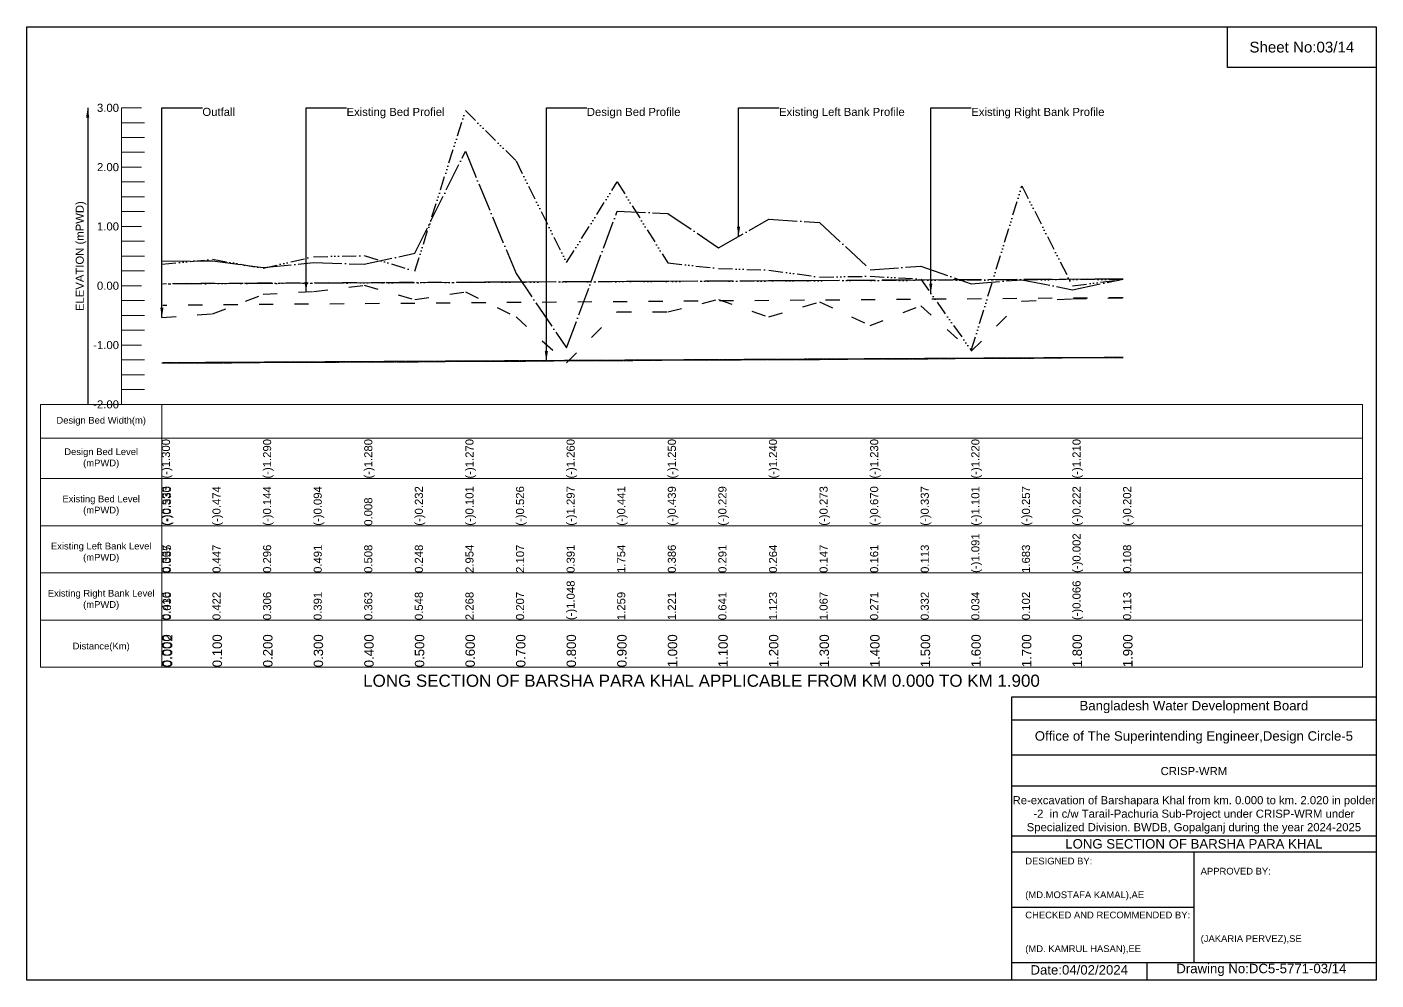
# Model space of a CAD drawing. Header units: inches. Extents: x 91000 to 248000, y -12937 to 0.
# Drawn here: x 120000 to 128000, y -5656 to 0 of the extents above; entities that cross this region are included whole.
import ezdxf

# ---------------------------------------------------------------- set-up
doc = ezdxf.new("R2010")
doc.units = ezdxf.units.IN
doc.header["$LTSCALE"] = 7
doc.header["$MEASUREMENT"] = 0
for name, pattern in [('ACAD_ISO03W100', [30, 12, -18]), ('ACAD_ISO04W100', [30, 24, -3, 0, -3]), ('ACAD_ISO14W100', [24, 12, -3, 0, -3, 0, -3, 0, -3]), ('CENTER', [2, 1.25, -0.25, 0.25, -0.25])]:
    doc.linetypes.add(name, pattern=pattern)
for name, color, linetype, lineweight in [('Design Bed Level Long Section', 7, 'CENTER', 25), ('Existing Bed Level for Long Section', 7, 'ACAD_ISO03W100', 25), ('Existing Left Bank of Long section', 7, 'ACAD_ISO04W100', 25), ('Existing Right Bank of Long Section', 7, 'ACAD_ISO14W100', 25), ('Long Section Border', 7, 'Continuous', 9), ('Long Section Labels', 7, 'Continuous', 9), ('Vscale for Long Section', 7, 'Continuous', 9)]:
    doc.layers.add(name, color=color, linetype=linetype, lineweight=lineweight)
doc.styles.get("Standard").update_dxf_attribs({"font": 'arial.ttf'})
doc.dimstyles.get("Standard").update_dxf_attribs({"dimtxt": 0.18, "dimasz": 0.18, "dimexe": 0.18, "dimexo": 0.0625, "dimgap": 0.09, "dimtad": 0, "dimtih": 1, "dimtoh": 1, "dimdec": 4, "dimzin": 0, "dimdsep": 46, "dimtxsty": 'Standard', "dimcen": 0.09, "dimadec": 0, "dimazin": 0, "dimtfac": 1, "dimtdec": 4, "dimtofl": 0, "dimtmove": 0, "dimatfit": 3, "dimfxl": 1, "dimtolj": 1, "dimtzin": 0, "dimarcsym": 0})

msp = doc.modelspace()

# ---------------------------------------------------------------- linework, layer by layer
for points in [[(120000, 0), (128000, 0), (128000, -5656), (120000, -5656)], [(127120, 0), (128000, 0), (128000, -240), (127120, -240)]]:
    msp.add_lwpolyline(points, close=True)
for points in [[(125840, -5656), (125840, -3976), (128000, -3976)], [(125840, -4112), (128000, -4112)], [(125840, -4320), (128000, -4320)], [(125840, -4504), (128000, -4504)], [(125840, -4800), (128000, -4800)], [(125840, -4896), (128000, -4896)], [(126920, -4896), (126920, -5552)], [(125840, -5224), (126920, -5224)], [(125840, -5552), (128000, -5552)], [(126640, -5552), (126640, -5656)]]:
    msp.add_lwpolyline(points)
at = {"layer": 'Design Bed Level Long Section'}
msp.add_lwpolyline([(120800, -1993.6), (121100, -1993.6), (121400, -1990.1), (121700, -1990.1), (122000, -1986.6), (122300, -1986.6), (122600, -1983), (122900, -1983), (123200, -1979.5), (123500, -1979.5), (123800, -1976), (124100, -1976), (124400, -1972.5), (124700, -1972.5), (125000, -1969), (125300, -1969), (125600, -1965.4), (125900, -1965.4), (126200, -1961.9), (126500, -1961.9), (120806.1, -1993.6)], dxfattribs=at)
at = {"layer": 'Existing Bed Level for Long Section'}
msp.add_lwpolyline([(120800, -1723.6), (121100, -1702.8), (121400, -1586.7), (121700, -1569.1), (122000, -1533.2), (122300, -1617.7), (122600, -1571.6), (122900, -1721.2), (123200, -1992.5), (123500, -1691.2), (123800, -1690.5), (124100, -1616.6), (124400, -1721.2), (124700, -1632.1), (125000, -1771.8), (125300, -1654.6), (125600, -1923.6), (125900, -1626.5), (126200, -1614.1), (126500, -1607.1), (120806.1, -1652.2)], dxfattribs=at)
at = {"layer": 'Existing Left Bank of Long section'}
msp.add_lwpolyline([(120800, -1389.6), (121100, -1387.5), (121400, -1428.3), (121700, -1398.4), (122000, -1408.2), (122300, -1343.1), (122600, -737.7), (122900, -1463.1), (123200, -1904.9), (123500, -1092.8), (123800, -1106.2), (124100, -1310.4), (124400, -1140.7), (124700, -1160.4), (125000, -1440.6), (125300, -1419.1), (125600, -1524), (125900, -1500.1), (126200, -1559.2), (126500, -1496.2), (120806.1, -1525.4)], dxfattribs=at)
at = {"layer": 'Existing Right Bank of Long Section'}
msp.add_lwpolyline([(120800, -1406.8), (121100, -1378.7), (121400, -1431.8), (121700, -1363.2), (122000, -1357.2), (122300, -1448.7), (122600, -496.2), (122900, -794.3), (123200, -1398.4), (123500, -918.6), (123800, -1400.1), (124100, -1433.6), (124400, -1443.1), (124700, -1484.3), (125000, -1479.3), (125300, -1496.2), (125600, -1920), (125900, -943.6), (126200, -1536.7), (126500, -1498), (120806.1, -1523.7)], dxfattribs=at)
at = {"layer": 'Long Section Border'}
msp.add_lwpolyline([(120080, -2240), (127920, -2240), (127920, -3800), (120080, -3800)], close=True, dxfattribs=at)
for points in [[(120800, -2240), (120800, -3800)], [(120080, -2440), (127920, -2440)], [(120080, -2680), (127920, -2680)], [(120080, -2960), (127920, -2960)], [(120080, -3240), (127920, -3240)], [(120080, -3520), (127920, -3520)]]:
    msp.add_lwpolyline(points, dxfattribs=at)
at = {"layer": 'Vscale for Long Section'}
for points in [[(120560, -2240), (120560, -1888), (120560, -1536), (120560, -1184), (120560, -832), (120560, -480)], [(120560, -480), (120680, -480)], [(120560, -568), (120696, -568)], [(120560, -656), (120696, -656)], [(120560, -744), (120696, -744)], [(120560, -832), (120680, -832)], [(120560, -920), (120696, -920)], [(120560, -1008), (120696, -1008)], [(120560, -1096), (120696, -1096)], [(120560, -1184), (120680, -1184)], [(120560, -1272), (120696, -1272)], [(120560, -1360), (120696, -1360)], [(120560, -1448), (120696, -1448)], [(120560, -1536), (120680, -1536)], [(120560, -1624), (120696, -1624)], [(120560, -1712), (120696, -1712)], [(120560, -1800), (120696, -1800)], [(120560, -1888), (120680, -1888)], [(120560, -1976), (120696, -1976)], [(120560, -2064), (120696, -2064)], [(120560, -2152), (120696, -2152)], [(120560, -2240), (120680, -2240)]]:
    msp.add_lwpolyline(points, dxfattribs=at)

# ---------------------------------------------------------------- texts
at = {"attachment_point": 5}
for s, insert, char_height in [('Sheet No:03/14', (127560, -120), 64), ('Bangladesh Water Development Board', (126920, -4036), 56), ('Office of The Superintending Engineer,Design Circle-5', (126920, -4216), 56)]:
    msp.add_mtext(s, dxfattribs=dict(at, insert=insert, char_height=char_height))
for s, insert, char_height, width, attachment_point in [('CRISP-WRM', (126920, -4416), 48, 2240, 5), ('Re-excavation of Barshapara Khal from km. 0.000 to km. 2.020 in polder -2  in c/w Tarail-Pachuria Sub-Project under CRISP-WRM under Specialized Division. BWDB, Gopalganj during the year 2024-2025', (126920, -4676), 48, 2160, 5), ('LONG SECTION OF BARSHA PARA KHAL', (126920, -4848), 56, 2240, 5), ('DESIGNED BY:^J^J^J(MD.MOSTAFA KAMAL),AE', (125920, -5056), 40, 1120, 4), ('APPROVED BY:^J^J^J^J^J^J(JAKARIA PERVEZ),SE', (126960, -5216), 40, 1120, 4), ('CHECKED AND RECOMMENDED BY:^J^J^J(MD. KAMRUL HASAN),EE', (125920, -5376), 40, 1120, 4), ('Date:04/02/2024', (126240, -5596), 56, 1120, 5), ('Drawing No:DC5-5771-03/14', (127320, -5596), 56, 1760, 5)]:
    msp.add_mtext(s, dxfattribs=dict(insert=insert, char_height=char_height, width=width, attachment_point=attachment_point))
at = {"layer": 'Long Section Border', "attachment_point": 5}
for s, insert, char_height in [('Design Bed Width(m)', (120440, -2340), 40), ('Design Bed Level^J(mPWD)', (120440, -2560), 40), ('Existing Bed Level^J(mPWD)', (120440, -2840), 40), ('Existing Left Bank Level^J(mPWD)', (120440, -3120), 40), ('Existing Right Bank Level^J(mPWD)', (120440, -3400), 40), ('Distance(Km)', (120440, -3680), 40), ('LONG SECTION OF BARSHA PARA KHAL APPLICABLE FROM KM 0.000 TO KM 1.900', (124000, -3880), 72)]:
    msp.add_mtext(s, dxfattribs=dict(at, insert=insert, char_height=char_height))
at = {"layer": 'Long Section Labels', "char_height": 48, "attachment_point": 1}
for s, insert in [('Outfall', (121040, -480)), ('Existing Bed Profiel', (121895, -480)), ('Design Bed Profile', (123320, -480)), ('Existing Left Bank Profile', (124459.8, -480)), ('Existing Right Bank Profile', (125599.8, -480))]:
    msp.add_mtext(s, dxfattribs=dict(at, insert=insert))
at = {"layer": 'Vscale for Long Section', "char_height": 48, "attachment_point": 6}
for s, insert in [('3.00', (120545.6, -480)), ('2.00', (120545.6, -832)), ('1.00', (120545.6, -1184)), ('0.00', (120545.6, -1536)), ('-1.00', (120545.6, -1888)), ('-2.00', (120545.6, -2240))]:
    msp.add_mtext(s, dxfattribs=dict(at, insert=insert))
at = {"layer": 'Vscale for Long Section', "rotation": 90}
for s, insert, char_height, attachment_point in [('ELEVATION (mPWD)', (120320, -1360), 48, 5), ('(-)1.300', (120800, -2680), 48, 1), ('(-)1.300', (120800, -2680), 48, 1), ('(-)1.300', (120800, -2680), 48, 1), ('(-)1.290', (121400, -2680), 48, 1), ('(-)1.290', (121400, -2680), 48, 1), ('(-)1.280', (122000, -2680), 48, 1), ('(-)1.280', (122000, -2680), 48, 1), ('(-)1.270', (122600, -2680), 48, 1), ('(-)1.270', (122600, -2680), 48, 1), ('(-)1.260', (123200, -2680), 48, 1), ('(-)1.260', (123200, -2680), 48, 1), ('(-)1.250', (123800, -2680), 48, 1), ('(-)1.250', (123800, -2680), 48, 1), ('(-)1.240', (124400, -2680), 48, 1), ('(-)1.240', (124400, -2680), 48, 1), ('(-)1.230', (125000, -2680), 48, 1), ('(-)1.230', (125000, -2680), 48, 1), ('(-)1.220', (125600, -2680), 48, 1), ('(-)1.220', (125600, -2680), 48, 1), ('(-)1.210', (126200, -2680), 48, 1), ('(-)1.210', (126200, -2680), 48, 1), ('(-)0.533', (120800, -2960), 48, 1), ('(-)0.330', (120806.1, -2960), 48, 1), ('(-)0.474', (121100, -2960), 48, 1), ('(-)0.144', (121400, -2960), 48, 1), ('(-)0.094', (121700, -2960), 48, 1), ('0.008', (122000, -2960), 48, 1), ('(-)0.232', (122300, -2960), 48, 1), ('(-)0.101', (122600, -2960), 48, 1), ('(-)0.526', (122900, -2960), 48, 1), ('(-)0.526', (122900, -2960), 48, 1), ('(-)1.297', (123200, -2960), 48, 1), ('(-)0.441', (123500, -2960), 48, 1), ('(-)0.439', (123800, -2960), 48, 1), ('(-)0.229', (124100, -2960), 48, 1), ('(-)0.273', (124700, -2960), 48, 1), ('(-)0.670', (125000, -2960), 48, 1), ('(-)0.337', (125300, -2960), 48, 1), ('(-)1.101', (125600, -2960), 48, 1), ('(-)0.257', (125900, -2960), 48, 1), ('(-)0.222', (126200, -2960), 48, 1), ('(-)0.202', (126500, -2960), 48, 1), ('(-)1.091', (125600, -3240), 48, 1), ('(-)0.002', (126200, -3240), 48, 1), ('0.367', (120800, -3240), 48, 1), ('0.035', (120806.1, -3240), 48, 1), ('0.447', (121100, -3240), 48, 1), ('0.296', (121400, -3240), 48, 1), ('0.491', (121700, -3240), 48, 1), ('0.508', (122000, -3240), 48, 1), ('0.248', (122300, -3240), 48, 1), ('2.954', (122600, -3240), 48, 1), ('2.107', (122900, -3240), 48, 1), ('0.391', (123200, -3240), 48, 1), ('1.754', (123500, -3240), 48, 1), ('0.386', (123800, -3240), 48, 1), ('0.291', (124100, -3240), 48, 1), ('0.264', (124400, -3240), 48, 1), ('0.147', (124700, -3240), 48, 1), ('0.161', (125000, -3240), 48, 1), ('0.113', (125300, -3240), 48, 1), ('1.683', (125900, -3240), 48, 1), ('0.108', (126500, -3240), 48, 1), ('0.416', (120800, -3520), 48, 1), ('0.030', (120806.1, -3520), 48, 1), ('0.422', (121100, -3520), 48, 1), ('0.306', (121400, -3520), 48, 1), ('0.391', (121700, -3520), 48, 1), ('0.363', (122000, -3520), 48, 1), ('0.548', (122300, -3520), 48, 1), ('2.268', (122600, -3520), 48, 1), ('0.207', (122900, -3520), 48, 1), ('(-)1.048', (123200, -3520), 48, 1), ('1.259', (123500, -3520), 48, 1), ('1.221', (123800, -3520), 48, 1), ('0.641', (124100, -3520), 48, 1), ('1.123', (124400, -3520), 48, 1), ('1.067', (124700, -3520), 48, 1), ('0.271', (125000, -3520), 48, 1), ('0.332', (125300, -3520), 48, 1), ('0.034', (125600, -3520), 48, 1), ('0.102', (125900, -3520), 48, 1), ('(-)0.066', (126200, -3520), 48, 1), ('0.113', (126500, -3520), 48, 1), ('0.000', (120800, -3800), 56, 1), ('0.002', (120806.1, -3800), 56, 1), ('0.100', (121100, -3800), 56, 1), ('0.200', (121400, -3800), 56, 1), ('0.300', (121700, -3800), 56, 1), ('0.400', (122000, -3800), 56, 1), ('0.500', (122300, -3800), 56, 1), ('0.600', (122600, -3800), 56, 1), ('0.700', (122900, -3800), 56, 1), ('0.800', (123200, -3800), 56, 1), ('0.900', (123500, -3800), 56, 1), ('1.000', (123800, -3800), 56, 1), ('1.100', (124100, -3800), 56, 1), ('1.200', (124400, -3800), 56, 1), ('1.300', (124700, -3800), 56, 1), ('1.400', (125000, -3800), 56, 1), ('1.500', (125300, -3800), 56, 1), ('1.600', (125600, -3800), 56, 1), ('1.700', (125900, -3800), 56, 1), ('1.800', (126200, -3800), 56, 1), ('1.900', (126500, -3800), 56, 1)]:
    msp.add_mtext(s, dxfattribs=dict(at, insert=insert, char_height=char_height, attachment_point=attachment_point))

# ---------------------------------------------------------------- leaders
at = {"layer": 'Long Section Labels', "annotation_type": 0, "has_hookline": 1, "hookline_direction": 0}
for points, text_width in [([(120800, -1723.6), (120800, -480), (121039.9, -480)], 185.8), ([(121655, -1571.7), (121655, -480), (121894.9, -480)], 571.4), ([(123080, -1980.9), (123080, -480), (123319.9, -480)], 547.4), ([(124219.8, -1242.6), (124219.8, -480), (124459.7, -480)], 737.4), ([(125359.8, -1580.7), (125359.8, -480), (125599.7, -480)], 782)]:
    msp.add_leader(points, dimstyle='Standard', override={"dimasz": 57.6}, dxfattribs=dict(at, text_width=text_width))
at = {"layer": 'Vscale for Long Section'}
msp.add_leader([(120360, -480), (120360, -2240)], dimstyle='Standard', override={"dimasz": 57.6}, dxfattribs=at)

doc.saveas('drawing.dxf')
